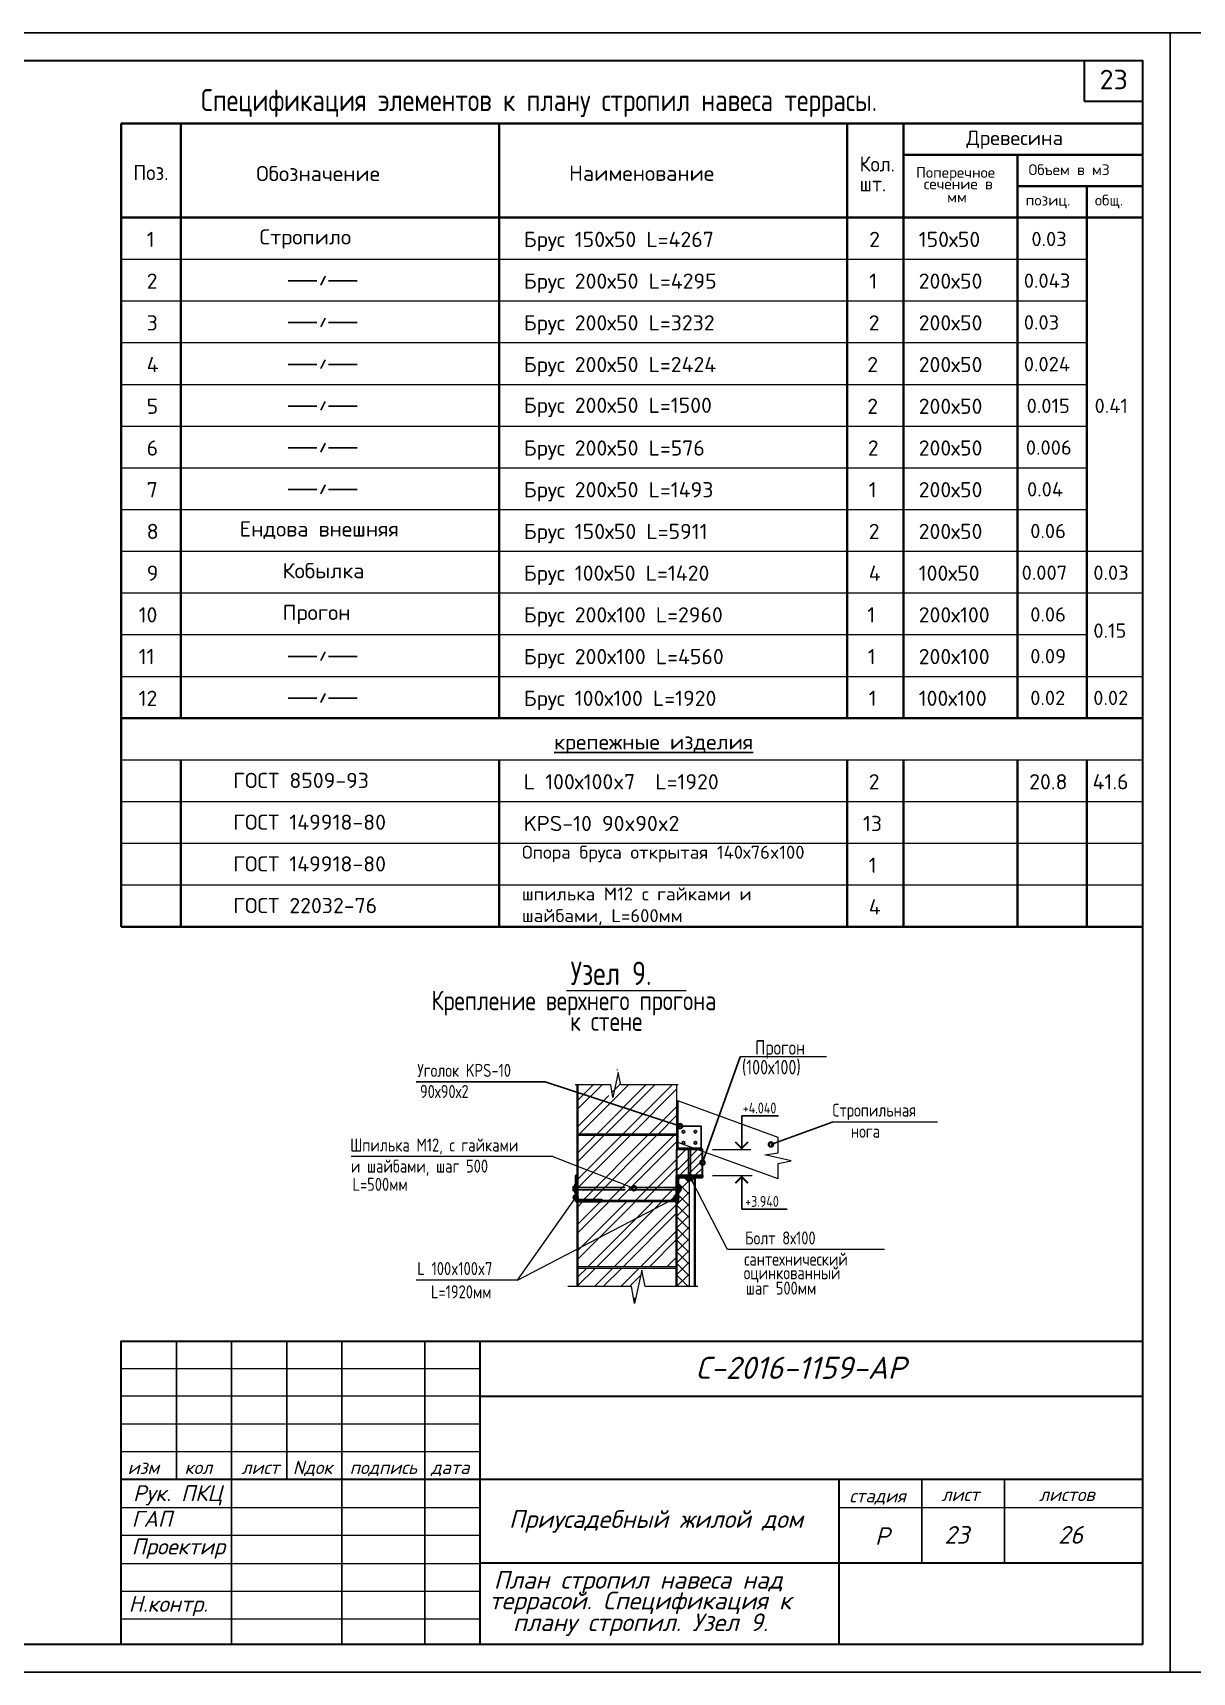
# Model space of a CAD drawing. Extents: x -12289450 to -10763036, y -7834513 to -6150123.
# Drawn here: x -10946120 to -10937210, y -7684862 to -7672261 of the extents above; entities that cross this region are included whole.
import ezdxf

# ---------------------------------------------------------------- set-up
doc = ezdxf.new("R2010")
doc.units = 0
doc.header["$LTSCALE"] = 25
for name, color, linetype in [('004-ВСПЛИНИИ', 15, 'Continuous'), ('005-РАЗМЕРЫ', 252, 'Continuous'), ('008-ШТРИХОВКА', 252, 'Continuous'), ('1рамка1', 7, 'Continuous'), ('Annotation - Text', 7, 'Continuous'), ('ArchiCAD', 7, 'Continuous'), ('EEE', 7, 'Continuous'), ('kassa', 7, 'Continuous'), ('Крыши', 7, 'Continuous'), ('Новое', 51, 'Continuous')]:
    doc.layers.add(name, color=color, linetype=linetype)
for name, color, linetype, lineweight in [('__АР размеры К_Ном_пера__1', 7, 'Continuous', 5), ('RAZMER', 7, 'Continuous', 9), ('СТЕНЫ', 5, 'Continuous', 40)]:
    doc.layers.add(name, color=color, linetype=linetype, lineweight=lineweight)
doc.styles.add('gismo', font='isocpeui.ttf')
doc.styles.add('GOST 2.304', font='cs_gost2304.shx')
doc.styles.get("Standard").update_dxf_attribs({"font": 'arial.ttf'})

msp = doc.modelspace()

# ---------------------------------------------------------------- hatches: boundary and pattern name
at = {"layer": '008-ШТРИХОВКА', "lineweight": 25, "ltscale": 4}
h = msp.add_hatch(dxfattribs=at)
h.set_pattern_fill('ANSI32', color=256, scale=15, style=0)
h.set_pattern_definition([(45, (-11639581.8, -7018685.56), (-101.027881, 101.027881), []), (45, (-11639514.45, -7018685.56), (-101.027881, 101.027881), [])])
h.paths.add_polyline_path([(-10941933.5, -7680735.6), (-10941173.5, -7680735.6), (-10941173.5, -7681235.6), (-10941933.5, -7681235.6)])
h.paths.add_polyline_path([(-10941933.5, -7680347.4), (-10941706.8, -7680347.4), (-10941685.4, -7680476.6), (-10941630.1, -7680225.6), (-10941628.3, -7680225.6), (-10941602.2, -7680347.4), (-10941173.5, -7680347.4), (-10941173.5, -7680725.6), (-10941933.5, -7680725.6)])
at = {"layer": '008-ШТРИХОВКА'}
h = msp.add_hatch(dxfattribs=at)
h.set_pattern_fill('WOODFACE', color=251, scale=599.999985, style=0, pattern_type=2)
h.set_pattern_definition([(0, (12398507.5, 6533783.56), (599.999985, 599.999985), [29.999999, -569.999986]), (90, (12398747.5, 6533993.56), (-599.999985, 599.999985), [59.999998, -539.999986]), (45, (12398627.5, 6533933.56), (7e-14, 599.999985), [42.419999, -127.259997, 42.419999, -84.839998, 296.9999926, -254.588131]), (45, (12398477.5, 6533753.56), (7e-14, 599.999985), [42.425999, -84.851998, 42.425999, -678.82412]), (45, (12398687.5, 6533813.56), (7e-14, 599.999985), [42.425999, -806.102117]), (45, (12398747.5, 6533783.56), (7e-14, 599.999985), [42.425999, -806.102117]), (45, (12398657.5, 6533843.56), (7e-14, 599.999985), [42.425999, -806.102117]), (45, (12398627.5, 6533873.56), (7e-14, 599.999985), [84.851998, -763.676118]), (45, (12398777.5, 6534323.56), (7e-14, 599.999985), [84.851998, -763.676118]), (45, (12398567.5, 6533903.56), (7e-14, 599.999985), [169.703996, -678.82412]), (45, (12398537.5, 6533933.56), (7e-14, 599.999985), [169.703996, -678.82412]), (45, (12398927.5, 6534113.56), (7e-14, 599.999985), [169.703996, -678.82412]), (45, (12398507.5, 6533993.56), (7e-14, 599.999985), [127.279197, -721.248919]), (45, (12398387.5, 6534083.56), (7e-14, 599.999985), [127.279197, -721.248919]), (45, (12398447.5, 6534023.56), (7e-14, 599.999985), [127.279197, -721.248919]), (45, (12398837.5, 6534203.56), (7e-14, 599.999985), [212.132035, -636.396081]), (45, (12398777.5, 6534233.56), (7e-14, 599.999985), [212.132035, -636.396081]), (45, (12398837.5, 6534083.56), (7e-14, 599.999985), [296.98484, -551.543275]), (26.5650512, (12398567.48, 6533843.56), (599.999985, 2e-07), [67.082032, -1274.558716]), (26.5650512, (12398687.48, 6534023.56), (599.999985, 2e-07), [67.082032, -1274.558716]), (26.5650512, (12398657.48, 6533963.56), (599.999985, 2e-07), [67.082032, -1274.558716]), (26.5650512, (12398537.48, 6533783.56), (599.999985, 2e-07), [134.164077, -1207.476676]), (26.5650512, (12398657.48, 6534053.56), (599.999985, 2e-07), [201.246113, -1140.39464]), (26.5650512, (12398597.48, 6534083.56), (599.999985, 2e-07), [268.32815, -1073.312602]), (26.5650512, (12398537.48, 6534113.56), (599.999985, 2e-07), [268.32815, -1073.312602]), (26.5650512, (12398447.48, 6534293.56), (599.999985, 2e-07), [268.32815, -1073.312602]), (26.5650512, (12398447.48, 6534233.56), (599.999985, 2e-07), [335.410192, -1006.230561]), (26.5650512, (12398477.48, 6534173.56), (599.999985, 2e-07), [335.410192, -1006.230561]), (63.4349488, (12398687.48, 6533933.56), (3e-08, 599.999985), [67.082032, -1274.558716]), (63.4349488, (12398597.48, 6533873.56), (3e-08, 599.999985), [67.082032, -1274.558716]), (63.4349488, (12398507.48, 6533783.56), (3e-08, 599.999985), [134.164077, -1207.476676]), (63.4349488, (12398687.48, 6533873.56), (3e-08, 599.999985), [134.164077, -1207.476676]), (63.4349488, (12398447.48, 6533753.56), (3e-08, 599.999985), [201.246113, -1140.39464]), (63.4349488, (12398387.48, 6533753.56), (3e-08, 599.999985), [268.32815, -1073.312602]), (63.4349488, (12398927.48, 6533783.56), (3e-08, 599.999985), [268.32815, -1073.312602]), (63.4349488, (12398717.48, 6533843.56), (3e-08, 599.999985), [268.32815, -1073.312602]), (63.4349488, (12398837.48, 6533783.56), (3e-08, 599.999985), [335.410192, -1006.230561]), (63.4349488, (12398777.48, 6533813.56), (3e-08, 599.999985), [335.410192, -1006.230561])])
h.paths.add_polyline_path([(-10941173.5, -7681045.6), (-10941173.5, -7680845.6), (-10940973.5, -7680845.6), (-10940973.5, -7681045.6)])
at = {"layer": '008-ШТРИХОВКА', "ltscale": 4}
h = msp.add_hatch(dxfattribs=at)
h.set_pattern_fill('ANSI37', color=256, scale=20, style=0)
h.set_pattern_definition([(45, (-10949704.144, -7681898.55), (-44.9013, 44.9013), []), (135, (-10949704.144, -7681898.55), (-44.9013, -44.9013), [])])
h.paths.add_polyline_path([(-10941173.5, -7681245.6), (-10941173.5, -7681245.6), (-10941159.5, -7681245.6), (-10941159.5, -7681182.6), (-10941151.5, -7681182.6), (-10941151.5, -7681168.6), (-10941139.5, -7681168.6), (-10941139.5, -7681164.8, 1), (-10941139.5, -7681156.3), (-10941139.5, -7681152.6), (-10941139.5, -7681136.6), (-10941151.5, -7681136.6), (-10941151.5, -7681122.6), (-10941159.5, -7681122.6), (-10941159.5, -7681059.6), (-10941103.5, -7681059.6), (-10941103.5, -7681067.6), (-10941089.5, -7681067.6), (-10941089.5, -7681079.6), (-10941073.5, -7681079.6), (-10941073.5, -7681898.5), (-10941173.5, -7681898.5)])
at = {"layer": '008-ШТРИХОВКА', "lineweight": 25, "ltscale": 4}
h = msp.add_hatch(dxfattribs=at)
h.set_pattern_fill('ANSI32', color=256, scale=15, style=0)
h.set_pattern_definition([(45, (-10941933.51, -7682027.75), (-101.028, 101.028), []), (45, (-10941866.16, -7682027.75), (-101.028, 101.028), [])])
h.paths.add_polyline_path([(-10941237.6, -7681245.6), (-10941933.5, -7681245.6), (-10941933.5, -7681608.5)], flags=17)
h.paths.add_polyline_path([(-10941173.5, -7681745.6), (-10941173.5, -7681245.6), (-10941237.6, -7681245.6), (-10941933.5, -7681608.5), (-10941933.5, -7681745.6)])
h.paths.add_polyline_path([(-10941517.9, -7681898.5), (-10941496.6, -7682027.8), (-10941436.6, -7681755.6), (-10941933.5, -7681755.6), (-10941933.5, -7681898.5)])

# ---------------------------------------------------------------- linework, layer by layer
at = {"lineweight": 25, "ltscale": 20}
for p, q in [((-10940973.5, -7680945.6), (-10940685.2, -7680133)), ((-10943173.8, -7680325.5), (-10942182, -7680325.5)), ((-10941145.4, -7680665.6), (-10942182, -7680325.5)), ((-10940447.2, -7680805.8), (-10939970, -7680630.8))]:
    msp.add_line(p, q, dxfattribs=at)
at = {"lineweight": 13, "ltscale": 20}
for p, q in [((-10940020.1, -7680133), (-10940685.2, -7680133)), ((-10939970, -7680630.8), (-10939168.1, -7680630.8))]:
    msp.add_line(p, q, dxfattribs=at)
at = {"linetype": 'Continuous', "lineweight": 25, "ltscale": 20}
for p, q in [((-10940672.3, -7680586.5), (-10940389.7, -7680586.5)), ((-10940672.3, -7680586.5), (-10940672.3, -7680845.6)), ((-10940672.3, -7681304.6), (-10940672.3, -7681045.6)), ((-10940672.3, -7681304.6), (-10940389.7, -7681304.6)), ((-10940672.3, -7681304.6), (-10940321.6, -7681304.6))]:
    msp.add_line(p, q, dxfattribs=at)
at = {"color": 7, "linetype": 'Continuous', "lineweight": 25, "ltscale": 75}
for points in [[(-10938021.1, -7673440.2), (-10938021.1, -7675604.7)], [(-10943874, -7674133.1), (-10943906.6, -7674201.2)], [(-10944158.2, -7674168.6), (-10943937.9, -7674168.6)], [(-10943847.1, -7674168.6), (-10943626.8, -7674168.6)], [(-10944158.2, -7674489.3), (-10943937.9, -7674489.3)], [(-10943874, -7674453.7), (-10943906.6, -7674521.9)], [(-10943847.1, -7674489.3), (-10943626.8, -7674489.3)], [(-10943874, -7674774.4), (-10943906.6, -7674842.5)], [(-10944158.2, -7674809.9), (-10943937.9, -7674809.9)], [(-10943847.1, -7674809.9), (-10943626.8, -7674809.9)], [(-10944158.2, -7675130.6), (-10943937.9, -7675130.6)], [(-10943874, -7675095.1), (-10943906.6, -7675163.2)], [(-10943847.1, -7675130.6), (-10943626.8, -7675130.6)], [(-10944158.2, -7675451.3), (-10943937.9, -7675451.3)], [(-10943874, -7675415.8), (-10943906.6, -7675483.9)], [(-10943847.1, -7675451.3), (-10943626.8, -7675451.3)], [(-10944158.2, -7675772), (-10943937.9, -7675772)], [(-10943874, -7675736.4), (-10943906.6, -7675804.5)], [(-10943847.1, -7675772), (-10943626.8, -7675772)], [(-10943874, -7677019.1), (-10943906.6, -7677087.2)], [(-10944158.2, -7677054.7), (-10943937.9, -7677054.7)], [(-10943847.1, -7677054.7), (-10943626.8, -7677054.7)], [(-10944158.2, -7677375.3), (-10943937.9, -7677375.3)], [(-10943874, -7677339.8), (-10943906.6, -7677407.9)], [(-10943847.1, -7677375.3), (-10943626.8, -7677375.3)]]:
    msp.add_lwpolyline(points, dxfattribs=at)
at = {"color": 7, "linetype": 'Continuous', "lineweight": 15, "ltscale": 75, "extrusion": (0, 1, 0)}
for points, elevation in [([(10945441.1, 0), (10938021.1, 0)], -7674001.4), ([(10945441.1, 0), (10938021.1, 0)], -7674322.1), ([(10945441.1, 0), (10938021.1, 0)], -7674642.7), ([(10945441.1, 0), (10938021.1, 0)], -7674963.4), ([(10945441.1, 0), (10938021.1, 0)], -7675284.1), ([(10945441.1, 0), (10938021.1, 0)], -7675604.7), ([(10945441.1, 0), (10938021.1, 0)], -7675925.4), ([(10945441.1, 0), (10937592, 0)], -7676246.1), ([(10945441.1, 0), (10937592, 0)], -7676566.8), ([(10945441.1, 0), (10938021.1, 0)], -7676887.4), ([(10945441.1, 0), (10938021.1, 0)], -7676887.4), ([(10945441.1, 0), (10938021.1, 0)], -7677208.1), ([(10945441.1, 0), (10937592, 0)], -7677208.1), ([(10945441.1, 0), (10937592, 0)], -7677849.5), ([(10945441.1, 0), (10937592, 0)], -7678170.1), ([(10945441.1, 0), (10937592, 0)], -7678490.8), ([(10945441.1, 0), (10938021.1, 0)], -7678811.5), ([(10945441.1, 0), (10937592, 0)], -7678811.5)]:
    msp.add_lwpolyline(points, dxfattribs=dict(at, elevation=elevation))
at = {"linetype": 'Continuous', "lineweight": 40, "ltscale": 75, "extrusion": (0, 1, 0)}
for elevation in [-7677528.8, -7679132.2]:
    msp.add_lwpolyline([(10945441.1, 0), (10937592, 0)], dxfattribs=dict(at, elevation=elevation))
at = {"color": 0, "linetype": 'Continuous', "lineweight": 5, "ltscale": 75}
msp.add_lwpolyline([(-10941861.1, -7679623.3), (-10941258.4, -7679623.3)], dxfattribs=at)
at = {"lineweight": 25, "ltscale": 20}
for points, const_width in [([(-10941136.9, -7680665.6, 1), (-10941153.8, -7680665.6, 1)], 33.7), ([(-10940438.8, -7680805.8, 1), (-10940455.7, -7680805.8, 1)], 33.7), ([(-10940965.1, -7680945.6, 1), (-10940982, -7680945.6, 1)], 33.7), ([(-10941053.3, -7681079.6, 1), (-10941061.7, -7681079.6, 1)], 16.9), ([(-10941939.1, -7681212.6, 1), (-10941956, -7681212.6, 1)], 33.7), ([(-10941491.7, -7681142.6, 1), (-10941508.5, -7681142.6, 1)], 33.7), ([(-10941165.1, -7681212.8, 1), (-10941182, -7681212.8, 1)], 33.7)]:
    msp.add_lwpolyline(points, format="xyb", close=True, dxfattribs=dict(at, const_width=const_width))
at = {"linetype": 'Continuous', "lineweight": 25, "ltscale": 20, "const_width": 13.4}
for points in [[(-10940721.3, -7680787), (-10940672.3, -7680836.1), (-10940623.2, -7680787)], [(-10940721.3, -7681104.1), (-10940672.3, -7681055.1), (-10940623.2, -7681104.1)]]:
    msp.add_lwpolyline(points, dxfattribs=at)
at = {"layer": '004-ВСПЛИНИИ', "color": 0, "lineweight": 0}
for points in [[(-10941161.5, -7680347.4), (-10941600, -7680347.4), (-10941620.3, -7680253), (-10941662.4, -7680444.3), (-10941678.5, -7680347.4), (-10941951.1, -7680347.4)], [(-10940392.3, -7681070.6), (-10940392.3, -7680952.7), (-10940291.6, -7680931.1), (-10940495.6, -7680886.2), (-10940392.3, -7680869.1), (-10940392.3, -7680751.3)], [(-10941008.2, -7681898.5), (-10941413.4, -7681898.5), (-10941440.4, -7681772.7), (-10941496.6, -7682027.8), (-10941517.9, -7681898.5), (-10942007.9, -7681898.5)]]:
    msp.add_lwpolyline(points, dxfattribs=at)
at = {"layer": '005-РАЗМЕРЫ', "color": 6, "lineweight": 25, "ltscale": 4}
for points in [[(-10941065.5, -7680839.6), (-10941065.5, -7681067.6), (-10941081.5, -7681067.6), (-10941081.5, -7680839.6)], [(-10941043.5, -7681059.6), (-10941073.5, -7681059.6), (-10941103.5, -7681059.6), (-10941103.5, -7681067.6), (-10941043.5, -7681067.6), (-10941043.5, -7681059.6)], [(-10941073.5, -7681067.6), (-10941089.5, -7681067.6), (-10941089.5, -7681079.6), (-10941073.5, -7681079.6), (-10941073.5, -7681079.6), (-10941073.5, -7681079.6), (-10941057.5, -7681079.6), (-10941057.5, -7681067.6), (-10941089.5, -7681067.6)], [(-10941955.5, -7681145.6), (-10941955.5, -7681161.6), (-10941967.5, -7681161.6), (-10941967.5, -7681145.6), (-10941967.5, -7681145.6), (-10941967.5, -7681145.6), (-10941967.5, -7681129.6), (-10941955.5, -7681129.6), (-10941955.5, -7681161.6)], [(-10941947.5, -7681115.6), (-10941947.5, -7681145.6), (-10941947.5, -7681175.6), (-10941955.5, -7681175.6), (-10941955.5, -7681115.6), (-10941947.5, -7681115.6)], [(-10941567.5, -7681135.6), (-10941955.5, -7681135.6), (-10941955.5, -7681155.6), (-10941567.5, -7681155.6)], [(-10941539.5, -7681135.6), (-10941151.5, -7681135.6), (-10941151.5, -7681155.6), (-10941539.5, -7681155.6)], [(-10941159.5, -7681115.6), (-10941159.5, -7681145.6), (-10941159.5, -7681175.6), (-10941151.5, -7681175.6), (-10941151.5, -7681115.6), (-10941159.5, -7681115.6)], [(-10941151.5, -7681145.6), (-10941151.5, -7681161.6), (-10941139.5, -7681161.6), (-10941139.5, -7681145.6), (-10941139.5, -7681145.6), (-10941139.5, -7681145.6), (-10941139.5, -7681129.6), (-10941151.5, -7681129.6), (-10941151.5, -7681161.6)]]:
    msp.add_lwpolyline(points, dxfattribs=at)
at = {"layer": '1рамка1', "color": 7, "lineweight": 25, "ltscale": 133.333333}
msp.add_line((-10941163.5, -7680835.6), (-10940983.5, -7680835.6), dxfattribs=at)
msp.add_lwpolyline([(-10940983.5, -7680845.6), (-10941163.5, -7680845.6), (-10941163.5, -7680665.6), (-10940983.5, -7680665.6), (-10940983.5, -7680845.6)], close=True, dxfattribs=at)
for centre in [(-10941119, -7680708.1), (-10941028.1, -7680708.1), (-10941119, -7680793.1), (-10941028.1, -7680793.1)]:
    msp.add_circle(centre, 10, dxfattribs=at)
at = {"layer": '__АР размеры К_Ном_пера__1', "linetype": 'Continuous'}
for points in [[(-10940895.9, -7680845.6), (-10940601.2, -7680845.6)], [(-10940895.9, -7681045.6), (-10940592.9, -7681045.6)]]:
    msp.add_lwpolyline(points, dxfattribs=at)
at = {"layer": 'ArchiCAD', "color": 7, "linetype": 'Continuous', "lineweight": 35}
for p, q in [((-10945441.2, -7682316.7), (-10937592, -7682316.7)), ((-10945441.2, -7682316.7), (-10937592, -7682316.7)), ((-10942683.4, -7682316.7), (-10942683.4, -7684650.2)), ((-10942683.4, -7682741), (-10937592, -7682741)), ((-10945441.2, -7683377.4), (-10937592, -7683377.4)), ((-10939925.5, -7683377.4), (-10939925.5, -7684650.2)), ((-10942683.4, -7684020.5), (-10937592, -7684020.5))]:
    msp.add_line(p, q, dxfattribs=at)
for points in [[(-10954351.2, -7672473.4), (-10937592, -7672473.4), (-10937592, -7684650.4), (-10954351.2, -7684650.4)], [(-10954351.2, -7672473.4), (-10937592, -7672473.4), (-10937592, -7684650.4), (-10954351.2, -7684650.4)], [(-10937592, -7684650.2), (-10945441.2, -7684650.2), (-10945441.2, -7682316.7), (-10937592, -7682316.7), (-10937592, -7684650.2)]]:
    msp.add_lwpolyline(points, close=True, dxfattribs=at)
at = {"layer": 'ArchiCAD', "color": 7, "linetype": 'Continuous', "lineweight": 35, "extrusion": (1, 0, 0), "elevation": -10938040.9}
msp.add_lwpolyline([(-7672473.4, 0), (-7672787.6, 0)], dxfattribs=at)
at = {"layer": 'ArchiCAD', "color": 7, "linetype": 'Continuous', "lineweight": 35, "extrusion": (0, 1, 0), "elevation": -7672787.6}
msp.add_lwpolyline([(10938040.9, 0), (10937592, 0)], dxfattribs=at)
at = {"layer": 'ArchiCAD', "color": 7, "linetype": 'Continuous', "lineweight": 40, "extrusion": (0, 1, 0)}
for elevation in [-7672959.2, -7673680.7]:
    msp.add_lwpolyline([(10945441.1, 0), (10937592, 0)], dxfattribs=dict(at, elevation=elevation))
at = {"layer": 'ArchiCAD', "color": 7, "linetype": 'Continuous', "lineweight": 40, "extrusion": (1, 0, 0)}
for points, elevation in [([(-7672959.2, 0), (-7679132.2, 0)], -10945441.1), ([(-7672959.2, 0), (-7677528.8, 0)], -10944982.1), ([(-7672959.2, 0), (-7675925.4, 0)], -10942536.3), ([(-7672959.2, 0), (-7677528.8, 0)], -10942536.3), ([(-7672959.2, 0), (-7675925.4, 0)], -10939862), ([(-7672959.2, 0), (-7677528.8, 0)], -10939862), ([(-7672959.2, 0), (-7675925.4, 0)], -10939428.4), ([(-7672959.2, 0), (-7677528.8, 0)], -10939428.4), ([(-7673199.7, 0), (-7677528.8, 0)], -10938552.7), ([(-7673440.2, 0), (-7677528.8, 0)], -10938021.1), ([(-7677849.5, 0), (-7679132.2, 0)], -10944982.1), ([(-7677849.5, 0), (-7678490.8, 0)], -10942536.3), ([(-7677849.5, 0), (-7679132.2, 0)], -10942536.3), ([(-7677849.5, 0), (-7678490.8, 0)], -10939862), ([(-7677849.5, 0), (-7679132.2, 0)], -10939862), ([(-7677849.5, 0), (-7678490.8, 0)], -10939428.4), ([(-7677849.5, 0), (-7679132.2, 0)], -10939428.4), ([(-7677849.5, 0), (-7679132.2, 0)], -10938552.7), ([(-7677849.5, 0), (-7679132.2, 0)], -10938021.1)]:
    msp.add_lwpolyline(points, dxfattribs=dict(at, elevation=elevation))
at = {"layer": 'ArchiCAD', "color": 7, "linetype": 'Continuous', "lineweight": 40}
for points in [[(-10939428.4, -7673199.7), (-10937592, -7673199.7)], [(-10938552.7, -7673199.7), (-10938552.7, -7673680.7), (-10938552.7, -7673440.2), (-10937592, -7673440.2)]]:
    msp.add_lwpolyline(points, dxfattribs=at)
at = {"layer": 'EEE', "lineweight": 15}
for p, q in [((-10942019.7, -7679623.3), (-10941099.8, -7679623.3)), ((-10942122.5, -7680899.1), (-10943672.8, -7680899.1)), ((-10939575.7, -7681613.9), (-10940780.4, -7681613.9)), ((-10939575.7, -7681613.9), (-10940780.4, -7681613.9)), ((-10942394.2, -7681848.8), (-10943175.1, -7681848.8))]:
    msp.add_line(p, q, dxfattribs=at)
for points in [[(-10942122.5, -7680899.1), (-10941500.1, -7681142.6)], [(-10942394.2, -7681848.8), (-10941159.5, -7681204.9)], [(-10942394.2, -7681848.8), (-10941941.5, -7681204.9)], [(-10940780.4, -7681613.9), (-10941055.6, -7681083.3)]]:
    msp.add_lwpolyline(points, dxfattribs=at)
at = {"layer": 'kassa', "lineweight": 15}
for p, q in [((-10945441.2, -7682528.8), (-10942683.4, -7682528.8)), ((-10942683.4, -7682741), (-10945441.2, -7682741)), ((-10945441.2, -7682953.1), (-10942683.4, -7682953.1)), ((-10945441.2, -7683165.2), (-10942683.4, -7683165.2)), ((-10945441.2, -7683596.2), (-10942683.4, -7683596.2)), ((-10939925.5, -7683596.2), (-10937592, -7683596.2)), ((-10945441.2, -7683808.4), (-10942683.4, -7683808.4)), ((-10945441.2, -7684027.2), (-10942683.4, -7684027.2)), ((-10945441.2, -7684239.4), (-10942683.4, -7684239.4)), ((-10945441.2, -7684451.5), (-10942683.4, -7684451.5))]:
    msp.add_line(p, q, dxfattribs=at)
at = {"layer": 'RAZMER', "color": 1, "lineweight": 35, "ltscale": 4}
msp.add_lwpolyline([(-10941173.5, -7680845.6), (-10941173.5, -7681045.6), (-10940973.5, -7681045.6), (-10940973.5, -7680845.6)], close=True, dxfattribs=at)
at = {"layer": 'Крыши', "lineweight": 15, "ltscale": 3}
for points in [[(-10940392.3, -7680751.3), (-10941163.5, -7680470.6)], [(-10941163.5, -7680470.6), (-10941163.5, -7680789.8)], [(-10940392.3, -7681070.6), (-10941163.5, -7680789.8)]]:
    msp.add_lwpolyline(points, dxfattribs=at)
at = {"layer": 'Новое', "color": 7, "linetype": 'Continuous'}
for p, q in [((-10945441.2, -7682316.7), (-10945441.2, -7684650.2)), ((-10945441.2, -7682316.7), (-10945441.2, -7684650.2)), ((-10945016.9, -7682316.7), (-10945016.9, -7683377.4)), ((-10944592.6, -7682316.7), (-10944592.6, -7684650.2)), ((-10944168.3, -7682316.7), (-10944168.3, -7683377.4)), ((-10943744.1, -7682316.7), (-10943744.1, -7684650.2)), ((-10943107.6, -7682316.7), (-10943107.6, -7684650.2)), ((-10939289.1, -7683377.4), (-10939289.1, -7684020.5)), ((-10938652.7, -7683377.4), (-10938652.7, -7684020.5))]:
    msp.add_line(p, q, dxfattribs=at)
for points in [[(-10955199.8, -7672261.3), (-10937379.9, -7672261.3), (-10937379.9, -7684862.5), (-10955199.8, -7684862.5)], [(-10955199.8, -7672261.3), (-10937379.9, -7672261.3), (-10937379.9, -7684862.5), (-10955199.8, -7684862.5)], [(-10937379.9, -7672261.3), (-10919559.9, -7672261.3), (-10919559.9, -7684862.5), (-10937379.9, -7684862.5)], [(-10937379.9, -7672261.3), (-10919559.9, -7672261.3), (-10919559.9, -7684862.5), (-10937379.9, -7684862.5)]]:
    msp.add_lwpolyline(points, close=True, dxfattribs=at)
at = {"layer": 'СТЕНЫ', "ltscale": 3}
for points in [[(-10941933.5, -7680347.4), (-10941933.5, -7681245.5)], [(-10941033.5, -7681059.6), (-10941033.5, -7681898.5)], [(-10941933.5, -7681245.5), (-10941933.5, -7681898.5)], [(-10941173.5, -7681898.5), (-10941173.5, -7681245.5)]]:
    msp.add_lwpolyline(points, dxfattribs=at)
at = {"layer": 'СТЕНЫ', "lineweight": 9, "ltscale": 4}
for points in [[(-10941173.5, -7680347.4), (-10941173.5, -7680725.6), (-10941933.5, -7680725.6), (-10941933.5, -7680347.4)], [(-10941933.5, -7681898.5), (-10941933.5, -7681755.6), (-10941173.5, -7681755.6), (-10941173.5, -7681898.5)]]:
    msp.add_lwpolyline(points, dxfattribs=at)
at = {"layer": 'СТЕНЫ', "lineweight": 15, "ltscale": 3}
for points in [[(-10941173.5, -7680347.4), (-10941173.5, -7681898.5)], [(-10941073.5, -7681898.5), (-10941073.5, -7681079.6)], [(-10941033.5, -7681059.6), (-10941033.5, -7681898.5)], [(-10941933.5, -7681605.1), (-10941933.5, -7681898.5)]]:
    msp.add_lwpolyline(points, dxfattribs=at)
at = {"layer": 'СТЕНЫ', "lineweight": 9, "ltscale": 4}
for points in [[(-10941173.5, -7681235.6), (-10941933.5, -7681235.6), (-10941933.5, -7680735.6), (-10941173.5, -7680735.6)], [(-10941173.5, -7681745.6), (-10941933.5, -7681745.6), (-10941933.5, -7681245.6), (-10941173.5, -7681245.6)]]:
    msp.add_lwpolyline(points, close=True, dxfattribs=at)
at = {"layer": 'СТЕНЫ', "color": 3, "ltscale": 4}
for points in [[(-10941947.5, -7681245.6), (-10941747.5, -7681245.6), (-10941747.5, -7681231.6), (-10941933.5, -7681231.6), (-10941933.5, -7681045.6), (-10941947.5, -7681045.6)], [(-10941173.5, -7681045.6), (-10940973.5, -7681045.6), (-10940973.5, -7681059.6), (-10941159.5, -7681059.6), (-10941159.5, -7681245.6), (-10941173.5, -7681245.6)]]:
    msp.add_lwpolyline(points, close=True, dxfattribs=at)

# ---------------------------------------------------------------- texts
at = {"lineweight": 25, "ltscale": 20, "style": 'GOST 2.304'}
for s, p in [('Прогон', (-10940569, -7680116.2)), ('(100х100)', (-10940670.2, -7680267.3))]:
    msp.add_text(s, height=111.11, dxfattribs=at).set_placement(p)
at = {"linetype": 'Continuous', "lineweight": 25, "ltscale": 20, "style": 'GOST 2.304'}
for s, p in [('+4.040', (-10940664.2, -7680567.5)), ('+3.940', (-10940645.4, -7681285.7))]:
    msp.add_text(s, height=83.33, dxfattribs=at).set_placement(p)
at = {"insert": (-10937921.6, -7672545.6), "char_height": 150, "width": 453.455, "attachment_point": 1}
msp.add_mtext('{\\Fsimplex|c0;2\\Fsimplex|c204;3}', dxfattribs=at)
at = {"color": 7, "linetype": 'Continuous', "lineweight": 25, "ltscale": 75, "width": 2197.945, "attachment_point": 1, "style": 'GOST 2.304'}
for s, insert, char_height in [('\\Fsimplex.shx;\\W0.9213366588;\\T1.0000000000;\\o\\lПоз.', (-10945347.7, -7673277), 116.844), ('\\Fsimplex.shx;\\W1.0000000000;\\T1.0000000000;\\o\\lОбозначение', (-10944403.3, -7673284.8), 116.844), ('\\Fsimplex.shx;\\W1.0000000000;\\T1.0000000000;\\o\\lНаименование', (-10941999.6, -7673282.4), 116.844), ('{\\Fsimplex|c204;Стропило}', (-10944377.4, -7673771.9), 116.844), ('{\\Fsimplex|c0;1}', (-10945244.8, -7673790.8), 116.844), ('{\\Fsimplex|c204;Брус \\Fsimplex|c0;1\\Fsimplex|c204;5\\Fsimplex|c0;0\\Fsimplex|c204;х5\\Fsimplex|c0;0\\Fsimplex|c204; \\Fsimplex|c0;L=\\Fsimplex|c204;4267}', (-10942347.6, -7673790.8), 116.8441), ('{\\Fsimplex|c204;2}', (-10939692.5, -7673790.8), 116.844), ('{\\Fsimplex|c0;1\\Fsimplex|c204;5\\Fsimplex|c0;0\\Fsimplex|c204;х5\\Fsimplex|c0;0\\Fsimplex|c204; }', (-10939312.1, -7673790.8), 116.844), ('{\\Fsimplex|c0;0.\\Fsimplex|c204;03}', (-10938446, -7673790.8), 110.2), ('{\\Fsimplex|c0;2}', (-10945244.8, -7674111.5), 116.844), ('{\\Fsimplex|c204;Брус 20\\Fsimplex|c0;0\\Fsimplex|c204;х5\\Fsimplex|c0;0\\Fsimplex|c204; \\Fsimplex|c0;L=\\Fsimplex|c204;4295}', (-10942347.6, -7674111.5), 116.8441), ('{\\Fsimplex|c204;1}', (-10939692.5, -7674111.5), 116.844), ('{\\Fsimplex|c204;20\\Fsimplex|c0;0\\Fsimplex|c204;х5\\Fsimplex|c0;0\\Fsimplex|c204; }', (-10939312.1, -7674111.5), 116.844), ('{\\Fsimplex|c0;0.0\\Fsimplex|c204;43}', (-10938504.5, -7674111.5), 110.2), ('{\\Fsimplex|c0;3}', (-10945244.8, -7674432.2), 116.844), ('{\\Fsimplex|c204;Брус 20\\Fsimplex|c0;0\\Fsimplex|c204;х5\\Fsimplex|c0;0\\Fsimplex|c204; \\Fsimplex|c0;L=\\Fsimplex|c204;3232}', (-10942347.6, -7674432.2), 116.8441), ('{\\Fsimplex|c0;2}', (-10939695.9, -7674432.2), 116.844), ('{\\Fsimplex|c204;20\\Fsimplex|c0;0\\Fsimplex|c204;х5\\Fsimplex|c0;0\\Fsimplex|c204; }', (-10939312.1, -7674432.2), 116.844), ('{\\Fsimplex|c0;0.0\\Fsimplex|c204;3}', (-10938504.5, -7674432.2), 110.2), ('{\\Fsimplex|c0;4}', (-10945244.8, -7674752.9), 116.844), ('{\\Fsimplex|c204;Брус 20\\Fsimplex|c0;0\\Fsimplex|c204;х5\\Fsimplex|c0;0\\Fsimplex|c204; \\Fsimplex|c0;L=\\Fsimplex|c204;2424}', (-10942347.6, -7674752.9), 116.8441), ('{\\Fsimplex|c204;2}', (-10939707.3, -7674752.9), 116.844), ('{\\Fsimplex|c204;20\\Fsimplex|c0;0\\Fsimplex|c204;х5\\Fsimplex|c0;0\\Fsimplex|c204; }', (-10939312.1, -7674752.9), 116.844), ('{\\Fsimplex|c0;0.0\\Fsimplex|c204;24}', (-10938504.5, -7674752.9), 110.2), ('{\\Fsimplex|c204;5}', (-10945244.8, -7675073.5), 116.844), ('{\\Fsimplex|c204;Брус 20\\Fsimplex|c0;0\\Fsimplex|c204;х5\\Fsimplex|c0;0\\Fsimplex|c204; \\Fsimplex|c0;L=\\Fsimplex|c204;1500}', (-10942347.6, -7675066), 116.8441), ('{\\Fsimplex|c204;2}', (-10939707.3, -7675073.5), 116.844), ('{\\Fsimplex|c204;20\\Fsimplex|c0;0\\Fsimplex|c204;х5\\Fsimplex|c0;0\\Fsimplex|c204; }', (-10939312.1, -7675073.5), 116.844), ('{\\Fsimplex|c0;0.0\\Fsimplex|c204;15}', (-10938482.4, -7675073.5), 110.2), ('{\\Fsimplex|c0;0.\\Fsimplex|c204;41}', (-10937960.5, -7675073.5), 110.2), ('{\\Fsimplex|c204;6}', (-10945244.8, -7675394.2), 116.844), ('{\\Fsimplex|c204;Брус 20\\Fsimplex|c0;0\\Fsimplex|c204;х5\\Fsimplex|c0;0\\Fsimplex|c204; \\Fsimplex|c0;L=\\Fsimplex|c204;576}', (-10942347.6, -7675394.2), 116.8441), ('{\\Fsimplex|c204;2}', (-10939703.3, -7675394.2), 116.844), ('{\\Fsimplex|c204;20\\Fsimplex|c0;0\\Fsimplex|c204;х5\\Fsimplex|c0;0\\Fsimplex|c204; }', (-10939312.1, -7675394.2), 116.844), ('{\\Fsimplex|c0;0.\\Fsimplex|c204;006}', (-10938488.7, -7675394.2), 110.2), ('{\\Fsimplex|c204;7}', (-10945244.8, -7675714.9), 116.844), ('{\\Fsimplex|c204;Брус 20\\Fsimplex|c0;0\\Fsimplex|c204;х5\\Fsimplex|c0;0\\Fsimplex|c204; \\Fsimplex|c0;L=\\Fsimplex|c204;1493}', (-10942347.6, -7675714.9), 116.8441), ('{\\Fsimplex|c0;1}', (-10939695.9, -7675714.9), 116.844), ('{\\Fsimplex|c204;20\\Fsimplex|c0;0\\Fsimplex|c204;х5\\Fsimplex|c0;0\\Fsimplex|c204; }', (-10939312.1, -7675714.9), 116.844), ('{\\Fsimplex|c0;0.0\\Fsimplex|c204;4}', (-10938479.6, -7675714.9), 110.2), ('{\\Fsimplex|c204;8}', (-10945244.8, -7676035.6), 116.844), ('{\\Fsimplex|c204;Ендова внешняя}', (-10944530.7, -7676016.6), 116.844), ('{\\Fsimplex|c204;Брус \\Fsimplex|c0;1\\Fsimplex|c204;5\\Fsimplex|c0;0\\Fsimplex|c204;х5\\Fsimplex|c0;0\\Fsimplex|c204; \\Fsimplex|c0;L=\\Fsimplex|c204;5911}', (-10942347.6, -7676035.6), 116.8441), ('{\\Fsimplex|c204;2}', (-10939695.9, -7676035.6), 116.844), ('{\\Fsimplex|c204;20\\Fsimplex|c0;0\\Fsimplex|c204;х5\\Fsimplex|c0;0\\Fsimplex|c204; }', (-10939312.1, -7676035.6), 116.844), ('{\\Fsimplex|c0;0.0\\Fsimplex|c204;6}', (-10938454.9, -7676035.6), 110.2), ('{\\Fsimplex|c204;9}', (-10945244.8, -7676356.2), 116.844), ('{\\Fsimplex|c204;Кобылка}', (-10944201, -7676337.3), 116.844), ('{\\Fsimplex|c204;Брус \\Fsimplex|c0;1\\Fsimplex|c204;0\\Fsimplex|c0;0\\Fsimplex|c204;х5\\Fsimplex|c0;0\\Fsimplex|c204; \\Fsimplex|c0;L=\\Fsimplex|c204;1420}', (-10942347.6, -7676356.2), 116.8441), ('{\\Fsimplex|c204;4}', (-10939695.9, -7676356.2), 116.844), ('{\\Fsimplex|c0;1\\Fsimplex|c204;0\\Fsimplex|c0;0\\Fsimplex|c204;х5\\Fsimplex|c0;0\\Fsimplex|c204; }', (-10939312.1, -7676356.2), 116.844), ('{\\Fsimplex|c0;0.0\\Fsimplex|c204;07}', (-10938521, -7676356.2), 110.2), ('{\\Fsimplex|c0;0.\\Fsimplex|c204;03}', (-10937969.9, -7676356.2), 110.2), ('{\\Fsimplex|c204;Прогон}', (-10944201, -7676657.9), 116.844), ('{\\Fsimplex|c204;10}', (-10945307.2, -7676676.9), 116.844), ('{\\Fsimplex|c204;Брус 2\\Fsimplex|c0;00\\Fsimplex|c204;х\\Fsimplex|c0;100\\Fsimplex|c204; \\Fsimplex|c0;L=\\Fsimplex|c204;2960}', (-10942347.6, -7676676.9), 116.8441), ('{\\Fsimplex|c204;1}', (-10939707.3, -7676676.9), 116.844), ('{\\Fsimplex|c204;2\\Fsimplex|c0;00\\Fsimplex|c204;х\\Fsimplex|c0;100\\Fsimplex|c204; }', (-10939312.1, -7676676.9), 116.844), ('{\\Fsimplex|c0;0.0\\Fsimplex|c204;6}', (-10938454.9, -7676676.9), 110.2), ('{\\Fsimplex|c0;0.\\Fsimplex|c204;15}', (-10937969.9, -7676801.5), 110.2), ('{\\Fsimplex|c204;11}', (-10945307.2, -7676997.6), 116.844), ('{\\Fsimplex|c204;Брус 2\\Fsimplex|c0;00\\Fsimplex|c204;х\\Fsimplex|c0;100\\Fsimplex|c204; \\Fsimplex|c0;L=\\Fsimplex|c204;4560}', (-10942347.6, -7676997.6), 116.8441), ('{\\Fsimplex|c204;1}', (-10939703.3, -7676997.6), 116.844), ('{\\Fsimplex|c204;2\\Fsimplex|c0;00\\Fsimplex|c204;х\\Fsimplex|c0;100\\Fsimplex|c204; }', (-10939312.1, -7676997.6), 116.844), ('{\\Fsimplex|c0;0.0\\Fsimplex|c204;9}', (-10938454.9, -7676997.6), 110.2), ('{\\Fsimplex|c204;12}', (-10945307.2, -7677318.3), 116.844), ('{\\Fsimplex|c204;Брус \\Fsimplex|c0;100\\Fsimplex|c204;х\\Fsimplex|c0;100\\Fsimplex|c204; \\Fsimplex|c0;L=\\Fsimplex|c204;1920}', (-10942347.6, -7677318.3), 116.8441), ('{\\Fsimplex|c0;1}', (-10939695.9, -7677318.3), 116.844), ('{\\Fsimplex|c0;100\\Fsimplex|c204;х\\Fsimplex|c0;100\\Fsimplex|c204; }', (-10939312.1, -7677318.3), 116.844), ('{\\Fsimplex|c0;0.0\\Fsimplex|c204;2}', (-10938454.9, -7677318.3), 110.2), ('{\\Fsimplex|c0;0.0\\Fsimplex|c204;2}', (-10937970.6, -7677318.3), 110.2), ('{\\Fsimplex|c204;\\Lкрепежные изделия}', (-10942113.8, -7677653.4), 116.844), ('{\\Fsimplex|c204;ГОСТ 8509-93}', (-10944579.9, -7677949.5), 116.844), ('{\\Fsimplex|c0;L\\Fsimplex|c204; \\Fsimplex|c0;100\\Fsimplex|c204;х\\Fsimplex|c0;100x7 \\Fsimplex|c204; \\Fsimplex|c0;L=\\Fsimplex|c204;1920}', (-10942347.6, -7677959.6), 116.8441), ('{\\Fsimplex|c204;2}', (-10939695.9, -7677959.6), 116.844), ('{\\Fsimplex|c204;20.8}', (-10938463, -7677959.6), 116.844), ('{\\Fsimplex|c204;41.6}', (-10937975.9, -7677959.6), 116.844), ('{\\Fsimplex|c204;ГОСТ 149918-80 }', (-10944579.9, -7678270.2), 116.844), ('{\\Fsimplex|c0;KPS-10 90x90x2}', (-10942347.6, -7678280.3), 116.844), ('{\\Fsimplex|c204;13}', (-10939740.5, -7678280.3), 116.844), ('{\\Fsimplex|c204;Опора бруса открытая \\Fsimplex|c0;14\\Fsimplex|c204;0х\\Fsimplex|c0;76x\\Fsimplex|c204;10\\Fsimplex|c0;0\\Fsimplex|c204; }', (-10942360.8, -7678509.8), 100), ('{\\Fsimplex|c204;ГОСТ 149918-80 }', (-10944579.9, -7678590.8), 116.844), ('{\\Fsimplex|c204;1}', (-10939695.9, -7678600.9), 116.844), ('{\\Fsimplex|c204;ГОСТ 22032-76 }', (-10944579.9, -7678911.5), 116.844), ('{\\Fsimplex|c204;шпилька М12 с гайками и шайбами\\Fsimplex|c0;, L=600\\Fsimplex|c204;мм}', (-10942360.8, -7678830.5), 100), ('{\\Fsimplex|c204;4}', (-10939695.9, -7678921.6), 116.844)]:
    msp.add_mtext(s, dxfattribs=dict(at, insert=insert, char_height=char_height))
at = {"layer": 'Annotation - Text', "color": 0, "lineweight": 25}
for s, height, style, p in [('Спецификация элементов к плану стропил навеса террасы.', 169.714, 'GOST 2.304', (-10944827.5, -7672863.3)), ('Узел 9.', 180, 'GOST 2.304', (-10941987.2, -7679580.2)), ('Крепление верхнего прогона', 150, 'GOST 2.304', (-10943056.5, -7679774)), ('к стене', 150, 'GOST 2.304', (-10941991.3, -7679932.9)), ('Уголок KPS-10', 100, 'GOST 2.304', (-10943164.5, -7680286.5)), ('90х90х2', 100, 'GOST 2.304', (-10943144.7, -7680448.9)), ('Стропильная ', 100, 'GOST 2.304', (-10939975.2, -7680591.9)), ('нога', 100, 'GOST 2.304', (-10939832.1, -7680754.2)), ('Шпилька М12, с гайками', 100, 'GOST 2.304', (-10943681, -7680860.2)), ('и шайбами, шаг 500', 100, 'GOST 2.304', (-10943675.7, -7681022.5)), (' L=500мм', 100, 'GOST 2.304', (-10943714.5, -7681162.4)), ('Болт 8х100', 100, 'GOST 2.304', (-10940646.9, -7681574.9)), ('L 100x100x7', 100, 'GOST 2.304', (-10943164.8, -7681809.9)), ('сантехнический', 100, 'GOST 2.304', (-10940653.2, -7681737.3)), ('оцинкованный', 100, 'GOST 2.304', (-10940657.3, -7681842.7)), ('L=1920мм', 100, 'GOST 2.304', (-10943060.2, -7681988.8)), ('шаг 500мм', 100, 'GOST 2.304', (-10940640.8, -7681960.4)), ('С-2016-1159-АР', 170.065, 'gismo', (-10941025, -7682607.8)), ('изм', 102.04, 'gismo', (-10945391.5, -7683339.5)), ('кол', 102.04, 'gismo', (-10944954.4, -7683339.5)), ('лист', 102.04, 'gismo', (-10944517.4, -7683339.5)), ('Nдок', 102.04, 'gismo', (-10944121.9, -7683339.5)), ('подпись', 102.04, 'gismo', (-10943684.9, -7683339.5)), ('дата', 102.04, 'gismo', (-10943060.5, -7683339.5)), ('Рук. ПКЦ', 122.45, 'gismo', (-10945349.8, -7683547.5)), ('стадия', 102.04, 'gismo', (-10939845, -7683557.9)), ('лист', 102.04, 'gismo', (-10939137.4, -7683547.5)), ('листов', 102.04, 'gismo', (-10938388.2, -7683547.5)), ('ГАП', 122.45, 'gismo', (-10945360.3, -7683745)), ('Приусадебный жилой дом', 136.052, 'gismo', (-10942460.6, -7683753.2)), ('Проектир', 122.45, 'gismo', (-10945360.3, -7683957.2)), ('Р', 136.1, 'gismo', (-10939648.7, -7683884.3)), ('23', 136.05, 'gismo', (-10939114.8, -7683874.9)), ('26', 136.05, 'gismo', (-10938241.2, -7683874.9)), ('План стропил навеса над ', 136.052, 'gismo', (-10942577.3, -7684220.4)), ('Н.контр.', 122.45, 'gismo', (-10945383.5, -7684398.4)), ('террасой. Спецификация к ', 136.052, 'gismo', (-10942612.7, -7684379.2)), ('плану стропил. Узел 9.', 136.052, 'gismo', (-10942430.1, -7684546.8))]:
    msp.add_text(s, height=height, dxfattribs=dict(at, style=style)).set_placement(p)
at = {"layer": 'Annotation - Text', "color": 0, "lineweight": 25, "width": 1085.273, "attachment_point": 1, "style": 'GOST 2.304'}
for s, insert, char_height in [('{\\Fsimplex|c204;Древесина}', (-10938946.4, -7673013.8), 110.2), ('\\Fsimplex.shx;\\W0.9039529482;\\T1.0000000000;\\o\\lКол.', (-10939766.3, -7673211.1), 117.087), ('{\\Fsimplex|c204;Поперечное}', (-10939332.8, -7673293.3), 82.65), ('{\\Fsimplex|c204;Объем в м3}', (-10938468.2, -7673272.3), 82.65), ('{\\Fsimplex|c204;\\W0.90395;шт\\Fsimplex|c0;.}', (-10939766.3, -7673363.8), 117.087), ('{\\Fsimplex|c204;сечение в }', (-10939273.3, -7673381.5), 82.65), ('{\\Fsimplex|c204; мм}', (-10939148.6, -7673482.2), 82.65), ('{\\Fsimplex|c204;позиц. }', (-10938489.5, -7673506.6), 82.65), ('{\\Fsimplex|c204;общ.}', (-10937957.9, -7673506.6), 82.65)]:
    msp.add_mtext(s, dxfattribs=dict(at, insert=insert, char_height=char_height))

doc.saveas('drawing.dxf')
